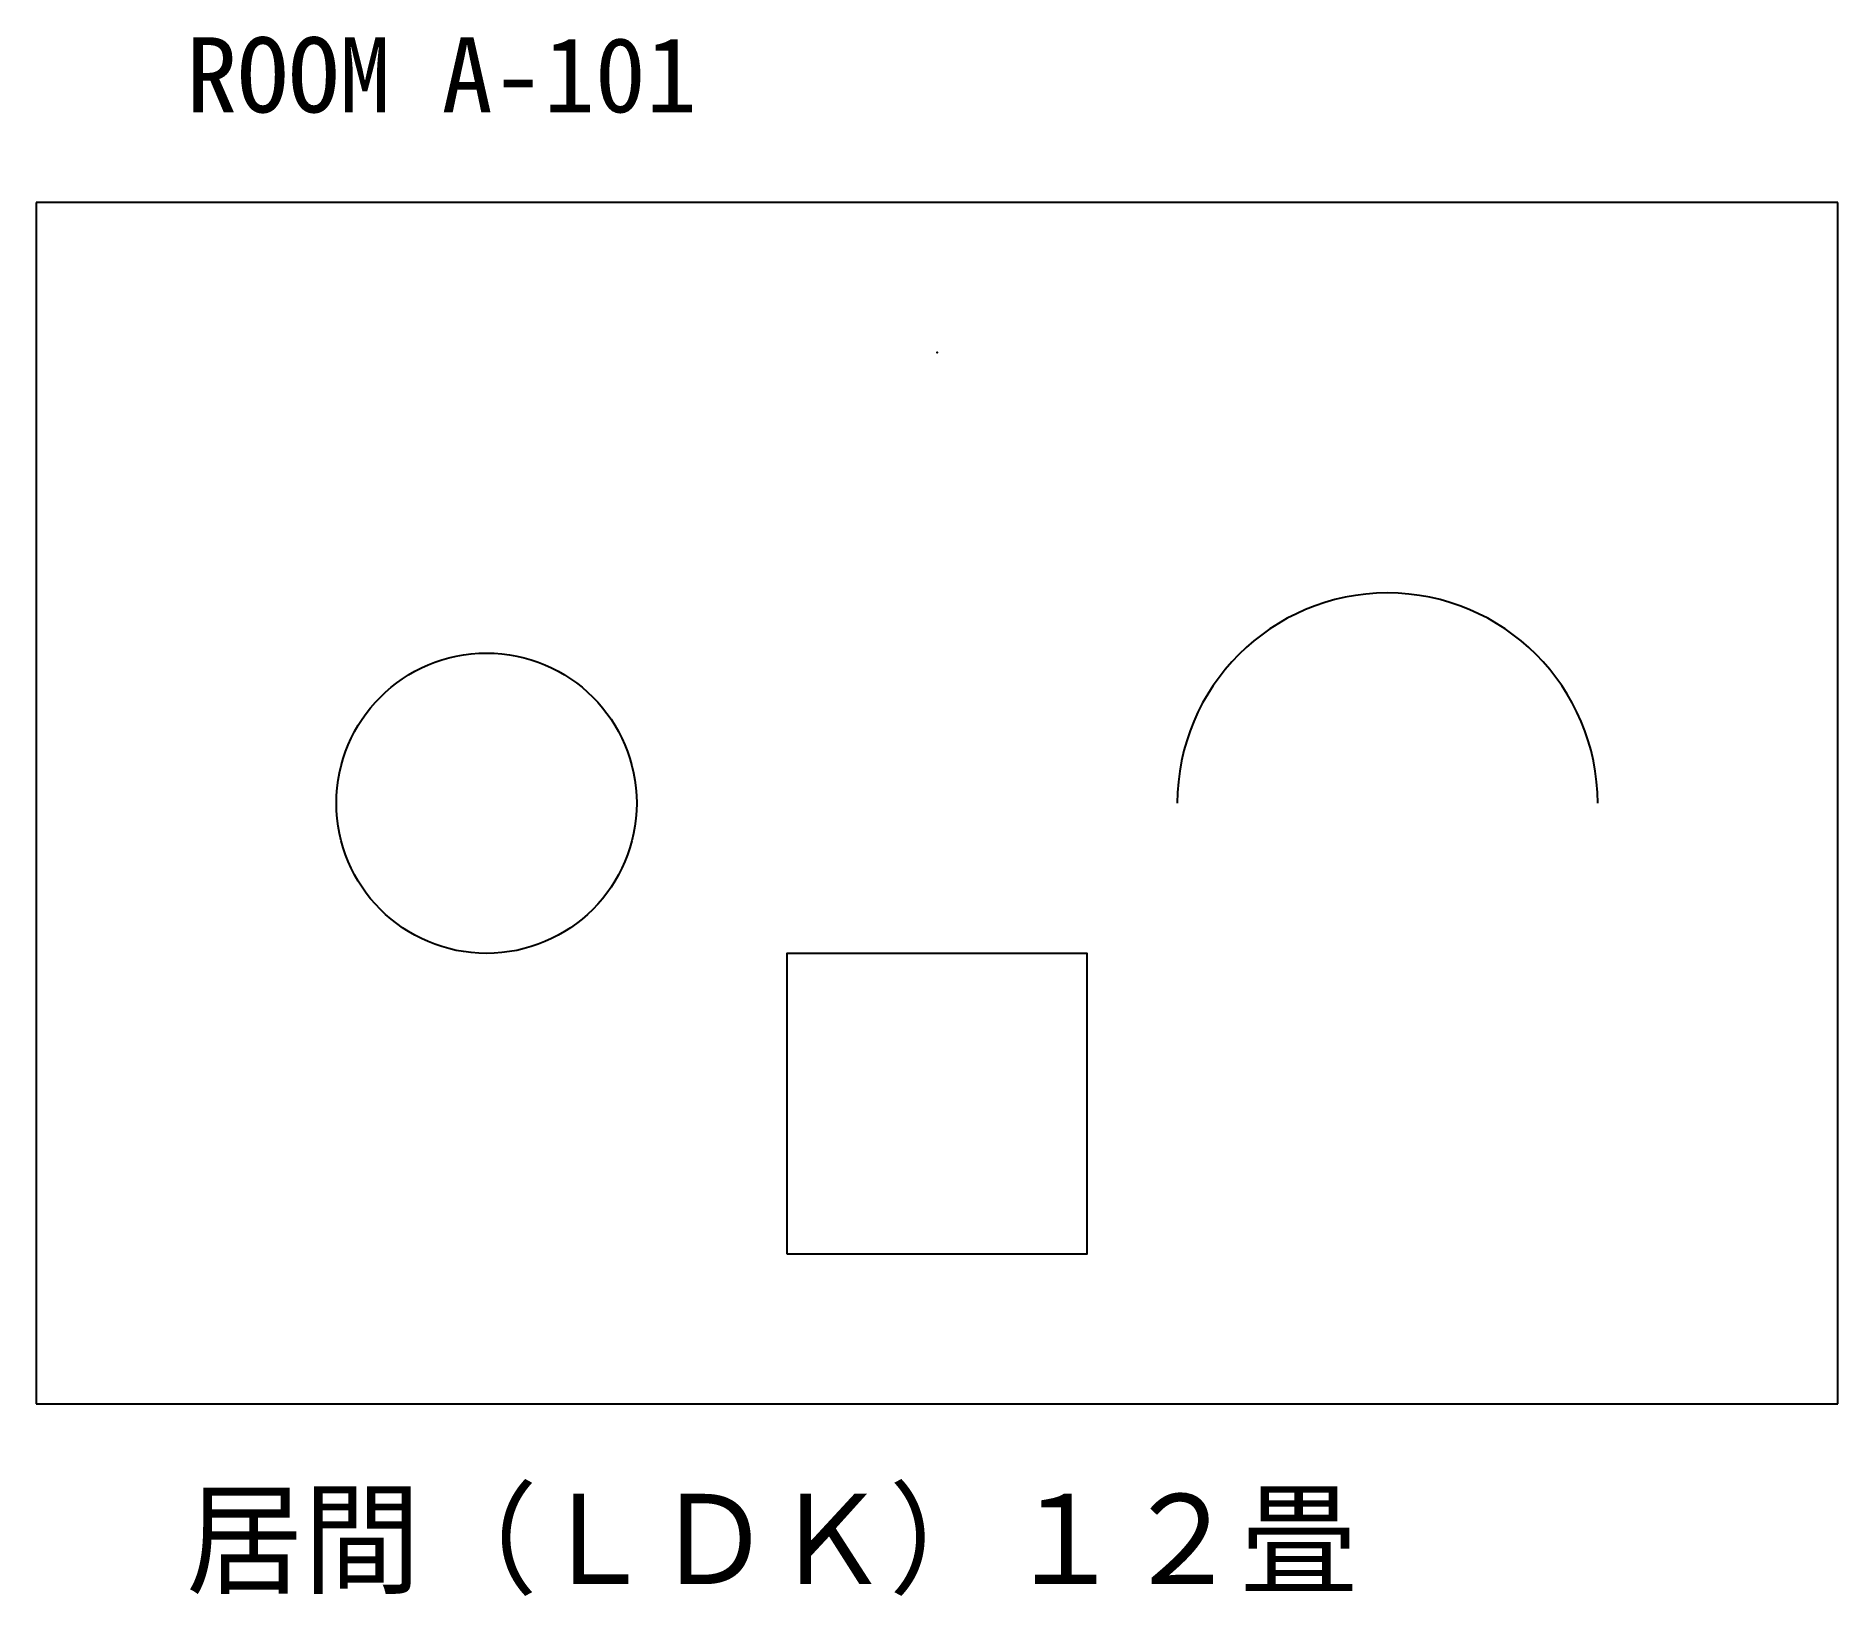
# Model space of a CAD drawing. Header units: metres. Extents: x 0 to 6000, y -639 to 4554.
import ezdxf

# ---------------------------------------------------------------- set-up
doc = ezdxf.new("R2010")
doc.units = ezdxf.units.M

msp = doc.modelspace()

# ---------------------------------------------------------------- linework, layer by layer
msp.add_point((3000, 3500))
at = {"layer": 'EQUIP', "color": 3}
msp.add_circle((1500, 2000), 500, dxfattribs=at)
at = {"layer": 'EQUIP', "color": 5}
msp.add_arc((4500, 2000), 700, 0, 180, dxfattribs=at)
at = {"layer": 'WALL', "color": 1}
for p, q in [((6000, 4000), (0, 4000)), ((0, 4000), (0, 0)), ((6000, 0), (6000, 4000)), ((0, 0), (6000, 0))]:
    msp.add_line(p, q, dxfattribs=at)
at = {"layer": 'WALL'}
msp.add_lwpolyline([(2500, 500), (3500, 500), (3500, 1500), (2500, 1500)], close=True, dxfattribs=at)

# ---------------------------------------------------------------- texts
at = {"layer": 'TEXT', "color": 7}
msp.add_text('ROOM A-101', height=250, dxfattribs=at).set_placement((500, 4300))
at = {"layer": 'TEXT', "color": 2}
msp.add_text('居間（ＬＤＫ）１２畳', height=300, dxfattribs=at).set_placement((500, -600))

doc.saveas('drawing.dxf')
